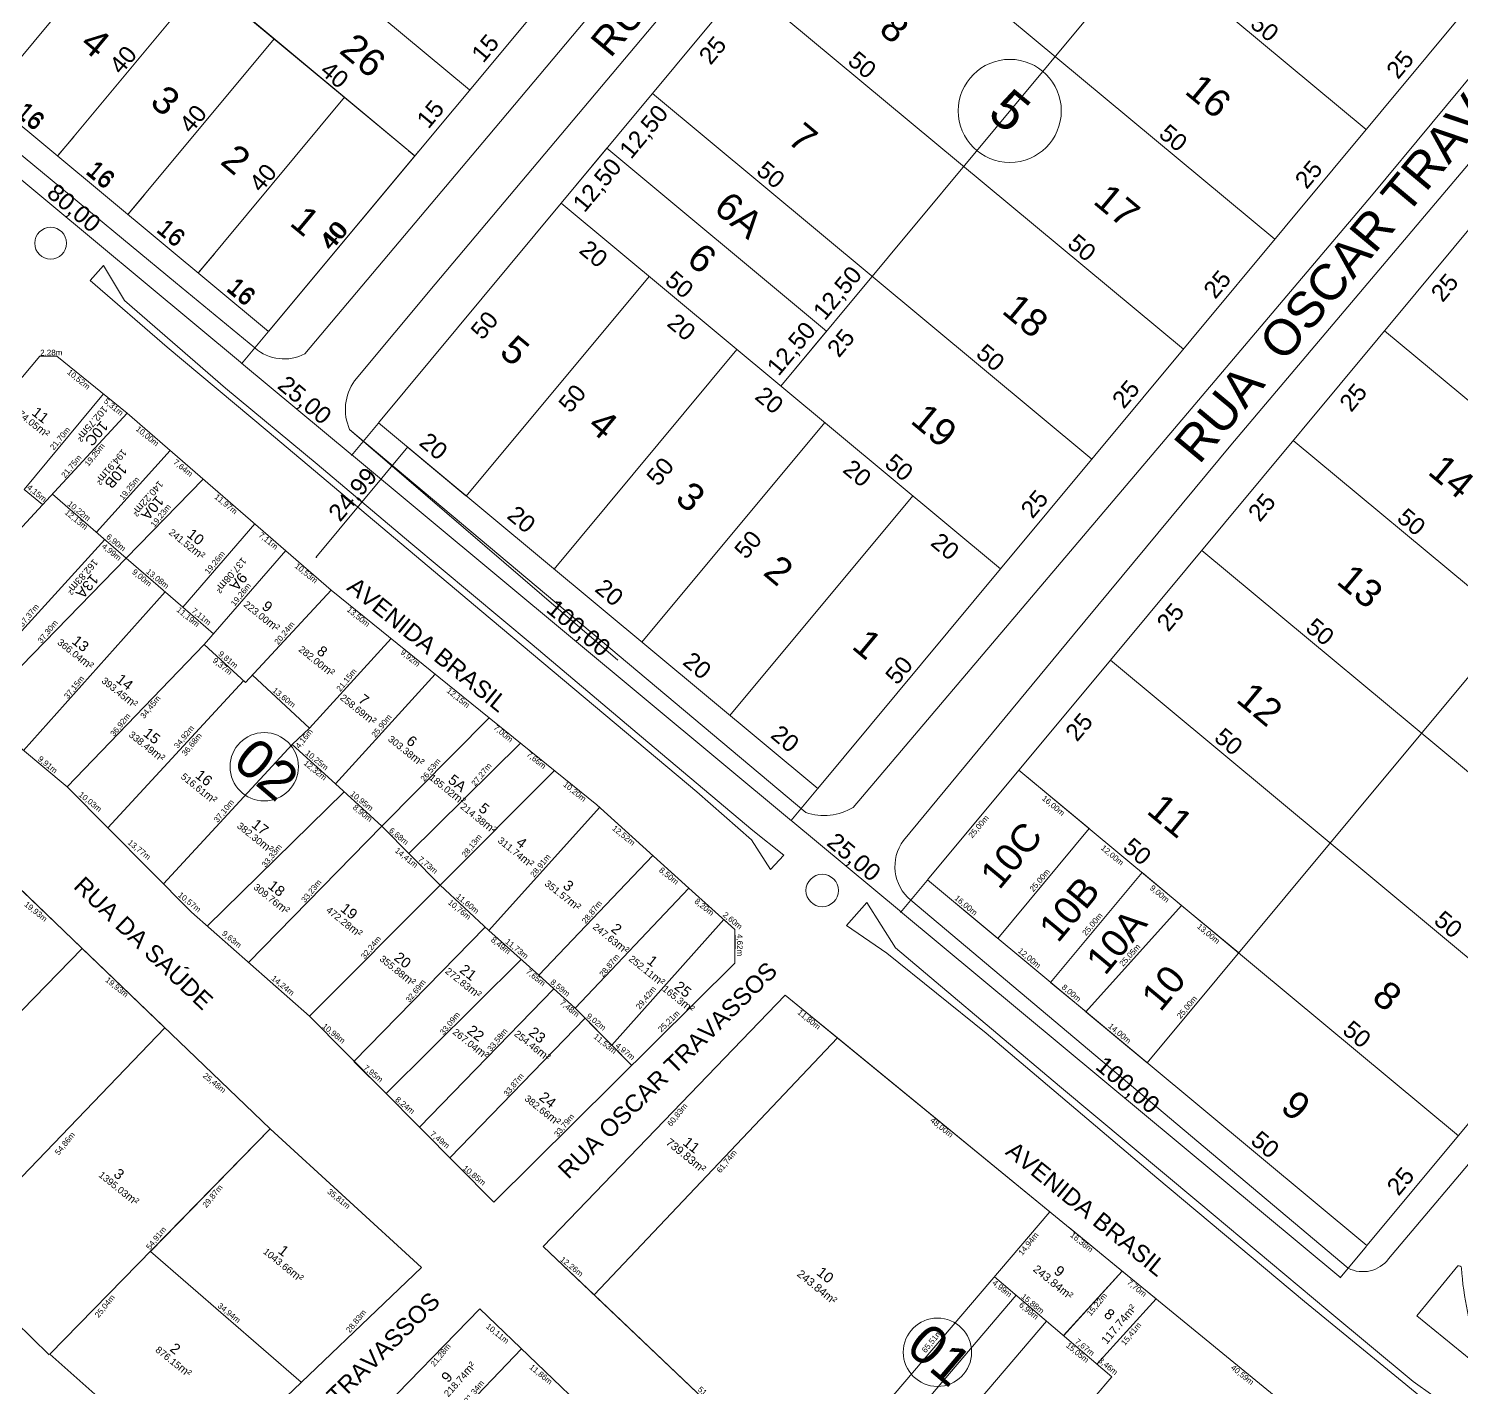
# Model space of a CAD drawing. Header units: metres. Extents: x 3808 to 8215, y 2374 to 6187.
# Drawn here: x 6209.6 to 6460.3, y 4143.9 to 4381.6 of the extents above; entities that cross this region are included whole.
import ezdxf
from ezdxf.enums import TextEntityAlignment as Align

# ---------------------------------------------------------------- set-up
doc = ezdxf.new("R2010")
doc.units = ezdxf.units.M
doc.linetypes.add('CENTER', pattern=[2, 1.25, -0.25, 0.25, -0.25])
for name, color, linetype in [('0 - Cotas', 7, 'Continuous'), ('0 - Linhas Quadras', 7, 'Continuous'), ('0 - MEIO FIO 2', 251, 'Continuous'), ('0 - Nome Ruas', 7, 'CENTER'), ('0 - Numero de Lotes', 6, 'Continuous'), ('0 - Número de Quadra', 7, 'CENTER'), ('0 - Área Dos Lotes', 1, 'Continuous'), ('vista', 7, 'Continuous')]:
    doc.layers.add(name, color=color, linetype=linetype)
doc.layers.add('0 - LINHAS DE QUADRA E LOTES', color=7, linetype='Continuous', lineweight=5)
doc.styles.add('Arial', font='arial.ttf')
doc.styles.add('pedro', font='arial.ttf', dxfattribs={"height": 3})
doc.dimstyles.new('Copy(2) of ISO-25', dxfattribs={"dimtxt": 1, "dimasz": 2.5, "dimexe": 1.25, "dimexo": 0.625, "dimgap": 0.2, "dimtad": 1, "dimtoh": 1, "dimlfac": 1, "dimzin": 1, "dimtxsty": 'Arial', "dimblk": 'NONE', "dimcen": 0, "dimse1": 1, "dimse2": 1, "dimsd1": 1, "dimsd2": 1, "dimclrt": 256, "dimaunit": 1, "dimadec": 3, "dimazin": 0, "dimtfac": 1, "dimtmove": 0, "dimatfit": 3, "dimldrblk": 'NONE', "dimfxl": 1, "dimtolj": 1, "dimtzin": 0, "dimarcsym": 0})

# ---------------------------------------------------------------- blocks, each defined once
blk = doc.blocks.new('*D11699')
at = {"layer": 'Defpoints', "color": 0, "transparency": 16777216}
for p in [(6382.9, 4251.84), (6395.2, 4241.61), (6394.04, 4240.21)]:
    blk.add_point(p, dxfattribs=at)
at = {"layer": '0 - Cotas', "lineweight": 5, "transparency": 16777216, "insert": (6388.87, 4245.56), "char_height": 1, "attachment_point": 5, "rotation": 320.2374, "style": 'Arial'}
blk.add_mtext('\\A1;16,00m', dxfattribs=at)
blk = doc.blocks.new('_None')
blk = doc.blocks.new('*D11700')
at = {"layer": 'Defpoints', "color": 0, "transparency": 16777216}
for p in [(6395.2, 4241.61), (6395.2, 4241.61), (6379.21, 4222.39)]:
    blk.add_point(p, dxfattribs=at)
at = {"layer": '0 - Cotas', "lineweight": 5, "transparency": 16777216, "insert": (6386.59, 4232.51), "char_height": 1, "attachment_point": 5, "rotation": 50.2374, "style": 'Arial'}
blk.add_mtext('\\A1;25,00m', dxfattribs=at)
blk = doc.blocks.new('*D11701')
at = {"layer": 'Defpoints', "color": 0, "transparency": 16777216}
for p in [(6366.91, 4232.62), (6366.91, 4232.62), (6379.21, 4222.39)]:
    blk.add_point(p, dxfattribs=at)
at = {"layer": '0 - Cotas', "lineweight": 5, "transparency": 16777216, "insert": (6373.57, 4228.12), "char_height": 1, "attachment_point": 5, "rotation": 320.2374, "style": 'Arial'}
blk.add_mtext('\\A1;16,00m', dxfattribs=at)
blk = doc.blocks.new('*D11702')
at = {"layer": 'Defpoints', "color": 0, "transparency": 16777216}
for p in [(6382.9, 4251.84), (6366.91, 4232.62), (6368.27, 4231.49)]:
    blk.add_point(p, dxfattribs=at)
at = {"layer": '0 - Cotas', "lineweight": 5, "transparency": 16777216, "insert": (6375.9, 4241.91), "char_height": 1, "attachment_point": 5, "rotation": 50.2374, "style": 'Arial'}
blk.add_mtext('\\A1;25,00m', dxfattribs=at)
blk = doc.blocks.new('*D11703')
at = {"layer": 'Defpoints', "color": 0, "transparency": 16777216}
for p in [(6379.21, 4222.39), (6388.44, 4214.71), (6388.44, 4214.71)]:
    blk.add_point(p, dxfattribs=at)
at = {"layer": '0 - Cotas', "lineweight": 5, "transparency": 16777216, "insert": (6384.67, 4218.89), "char_height": 1, "attachment_point": 5, "rotation": 320.2374, "style": 'Arial'}
blk.add_mtext('\\A1;12,00m', dxfattribs=at)
blk = doc.blocks.new('*D11704')
at = {"layer": 'Defpoints', "color": 0, "transparency": 16777216}
for p in [(6395.2, 4241.61), (6404.43, 4233.93), (6403.22, 4232.48)]:
    blk.add_point(p, dxfattribs=at)
at = {"layer": '0 - Cotas', "lineweight": 5, "transparency": 16777216, "insert": (6399.18, 4236.88), "char_height": 1, "attachment_point": 5, "rotation": 320.2374, "style": 'Arial'}
blk.add_mtext('\\A1;12,00m', dxfattribs=at)
blk = doc.blocks.new('*D11705')
at = {"layer": 'Defpoints', "color": 0, "transparency": 16777216}
for p in [(6404.43, 4233.93), (6410.2, 4226.8), (6411.34, 4228.17)]:
    blk.add_point(p, dxfattribs=at)
at = {"layer": '0 - Cotas', "lineweight": 5, "transparency": 16777216, "insert": (6407.46, 4230.13), "char_height": 1, "attachment_point": 5, "rotation": 320.2374, "style": 'Arial'}
blk.add_mtext('\\A1;9,00m', dxfattribs=at)
blk = doc.blocks.new('*D11706')
at = {"layer": 'Defpoints', "color": 0, "transparency": 16777216}
for p in [(6388.44, 4214.71), (6394.57, 4209.57), (6394.58, 4209.58)]:
    blk.add_point(p, dxfattribs=at)
at = {"layer": '0 - Cotas', "lineweight": 5, "transparency": 16777216, "insert": (6392.02, 4212.77), "char_height": 1, "attachment_point": 5, "rotation": 320.0368, "style": 'Arial'}
blk.add_mtext('\\A1;8,00m', dxfattribs=at)
blk = doc.blocks.new('*D11707')
at = {"layer": 'Defpoints', "color": 0, "transparency": 16777216}
for p in [(6404.43, 4233.93), (6404.43, 4233.93), (6388.44, 4214.71)]:
    blk.add_point(p, dxfattribs=at)
at = {"layer": '0 - Cotas', "lineweight": 5, "transparency": 16777216, "insert": (6395.81, 4224.83), "char_height": 1, "attachment_point": 5, "rotation": 50.24, "style": 'Arial'}
blk.add_mtext('\\A1;25,00m', dxfattribs=at)
blk = doc.blocks.new('*D11708')
at = {"layer": 'Defpoints', "color": 0, "transparency": 16777216}
for p in [(6411.34, 4228.17), (6411.34, 4228.17), (6394.57, 4209.57)]:
    blk.add_point(p, dxfattribs=at)
at = {"layer": '0 - Cotas', "lineweight": 5, "transparency": 16777216, "insert": (6402.36, 4219.41), "char_height": 1, "attachment_point": 5, "rotation": 47.9494, "style": 'Arial'}
blk.add_mtext('\\A1;25,05m', dxfattribs=at)
blk = doc.blocks.new('*D11709')
at = {"layer": 'Defpoints', "color": 0, "transparency": 16777216}
for p in [(6421.34, 4219.86), (6421.34, 4219.86), (6405.35, 4200.64)]:
    blk.add_point(p, dxfattribs=at)
at = {"layer": '0 - Cotas', "lineweight": 5, "transparency": 16777216, "insert": (6412.35, 4210.31), "char_height": 1, "attachment_point": 5, "rotation": 50.2374, "style": 'Arial'}
blk.add_mtext('\\A1;25,00m', dxfattribs=at)
blk = doc.blocks.new('*D11710')
at = {"layer": 'Defpoints', "color": 0, "transparency": 16777216}
for p in [(6411.34, 4228.17), (6420.27, 4218.57), (6421.34, 4219.86)]:
    blk.add_point(p, dxfattribs=at)
at = {"layer": '0 - Cotas', "lineweight": 5, "transparency": 16777216, "insert": (6416.01, 4223.16), "char_height": 1, "attachment_point": 5, "rotation": 320.2374, "style": 'Arial'}
blk.add_mtext('\\A1;13,00m', dxfattribs=at)
blk = doc.blocks.new('*D11711')
at = {"layer": 'Defpoints', "color": 0, "transparency": 16777216}
for p in [(6394.59, 4209.59), (6405.34, 4200.63), (6405.35, 4200.64)]:
    blk.add_point(p, dxfattribs=at)
at = {"layer": '0 - Cotas', "lineweight": 5, "transparency": 16777216, "insert": (6400.47, 4205.72), "char_height": 1, "attachment_point": 5, "rotation": 320.2374, "style": 'Arial'}
blk.add_mtext('\\A1;14,00m', dxfattribs=at)

msp = doc.modelspace()

# ---------------------------------------------------------------- linework, layer by layer
at = {"color": 0, "linetype": 'ByBlock', "lineweight": 5}
for p, q in [((6217.394, 4362.569), (6217.535, 4362.582)), ((6217.535, 4362.582), (6217.394, 4362.569)), ((6276.207, 4360.064), (6276.194, 4360.205)), ((6277.741, 4360.051), (6277.882, 4360.063)), ((6229.693, 4352.336), (6229.834, 4352.349)), ((6229.834, 4352.349), (6229.693, 4352.336)), ((6307.929, 4346.678), (6307.916, 4346.819)), ((6307.955, 4346.787), (6307.968, 4346.646)), ((6241.577, 4341.446), (6241.436, 4341.433)), ((6241.992, 4342.102), (6242.133, 4342.115)), ((6250.61, 4329.457), (6250.623, 4329.316)), ((6253.735, 4331.199), (6253.876, 4331.212)), ((6246.885, 4322.967), (6247.026, 4322.98)), ((6247.026, 4322.98), (6246.885, 4322.967)), ((6266.103, 4306.977), (6266.243, 4306.99)), ((6266.243, 4306.99), (6266.103, 4306.977)), ((6275.936, 4308.383), (6275.949, 4308.243)), ((6275.949, 4308.243), (6275.936, 4308.383)), ((6259.953, 4289.175), (6259.966, 4289.034)), ((6342.973, 4243.016), (6343.114, 4243.029)), ((6343.114, 4243.029), (6342.973, 4243.016)), ((6362.19, 4227.026), (6362.331, 4227.039)), ((6362.331, 4227.039), (6362.19, 4227.026)), ((6439.06, 4163.065), (6439.201, 4163.078))]:
    msp.add_line(p, q, dxfattribs=at)
at = {"layer": '0 - Cotas', "lineweight": 5}
for p, q in [((6302.804, 4351.007), (6310.799, 4360.616)), ((6349.234, 4328.636), (6310.799, 4360.616)), ((6341.239, 4319.027), (6349.234, 4328.636))]:
    msp.add_line(p, q, dxfattribs=at)
at = {"layer": '0 - LINHAS DE QUADRA E LOTES', "lineweight": 5}
for p, q in [((6382.901, 4251.839), (6395.201, 4241.605)), ((6379.21, 4222.388), (6395.201, 4241.605)), ((6388.436, 4214.711), (6404.425, 4233.93)), ((6411.343, 4228.173), (6404.425, 4233.93)), ((6366.911, 4232.621), (6379.21, 4222.388)), ((6394.567, 4209.574), (6411.343, 4228.173)), ((6421.336, 4219.858), (6411.343, 4228.173)), ((6394.585, 4209.595), (6388.436, 4214.711)), ((6405.346, 4200.641), (6394.567, 4209.574))]:
    msp.add_line(p, q, dxfattribs=at)
at = {"layer": '0 - Linhas Quadras', "linetype": 'Continuous', "lineweight": 5}
for p, q in [((6179.001, 4285.726, 0), (6211.618, 4324.249, 0)), ((6211.618, 4324.249, 0), (6214.548, 4324.237, 0)), ((6214.548, 4324.237, 0), (6226.867, 4314.308, 0)), ((6222.735, 4317.638, 0), (6208.88, 4300.938, 0)), ((6226.867, 4314.308, 0), (6190.237, 4274.63, 0)), ((6226.867, 4314.308, 0), (6262.568, 4283.337, 0)), ((6221.506, 4293.44, 0), (6234.422, 4307.754, 0)), ((6226.724, 4288.913, 0), (6240.193, 4302.748, 0)), ((6208.88, 4300.938, 0), (6212.086, 4298.297, 0)), ((6226.724, 4288.913, 0), (6213.785, 4300.137, 0)), ((6236.608, 4280.34, 0), (6249.239, 4294.9, 0)), ((6222.95, 4292.187, 0), (6197.777, 4264.489, 0)), ((6226.724, 4288.913, 0), (6200.598, 4262.076, 0)), ((6226.724, 4288.913, 0), (6236.608, 4280.34, 0)), ((6240.362, 4273.814, 0), (6254.611, 4290.239, 0)), ((6208.769, 4255.262, 0), (6233.525, 4283.015, 0)), ((6262.568, 4283.337, 0), (6247.575, 4267.137, 0)), ((6262.568, 4283.337, 0), (6309.043, 4245.747, 0)), ((6236.608, 4280.34, 0), (6241.98, 4275.68, 0)), ((6240.362, 4273.814, 0), (6216.38, 4248.914, 0)), ((6247.575, 4267.137, 0), (6240.362, 4273.814, 0)), ((6273.061, 4274.849, 0), (6258.788, 4259.195, 0)), ((6280.776, 4268.61, 0), (6263.33, 4249.414, 0)), ((6251.917, 4189.08, 0), (6171.501, 4266.195, 0)), ((6223.48, 4241.754, 0), (6247.25, 4267.438, 0)), ((6258.788, 4259.195, 0), (6248.789, 4268.449, 0)), ((6216.38, 4248.914, 0), (6198.124, 4264.14, 0)), ((6255.732, 4256.318, 0), (6258.788, 4259.195, 0)), ((6271.445, 4242.039, 0), (6290.223, 4260.969, 0)), ((6290.223, 4260.969, 0), (6295.665, 4256.567, 0)), ((6255.732, 4256.318, 0), (6233.234, 4231.919, 0)), ((6263.33, 4249.414, 0), (6255.732, 4256.318, 0)), ((6295.665, 4256.567, 0), (6276.174, 4237.264, 0)), ((6301.624, 4251.748, 0), (6281.644, 4231.74, 0)), ((6238.12, 4226.993, 0), (6216.38, 4248.914, 0)), ((6263.33, 4249.414, 0), (6271.445, 4242.039, 0)), ((6240.874, 4224.563, 0), (6264.851, 4248.031, 0)), ((6290.146, 4223.808, 0), (6309.532, 4245.306, 0)), ((6309.043, 4245.747, 0), (6325.164, 4231.209, 0)), ((6248.101, 4218.19, 0), (6271.445, 4242.039, 0)), ((6281.644, 4231.74, 0), (6271.445, 4242.039, 0)), ((6298.87, 4215.941, 0), (6318.846, 4236.906, 0)), ((6219.027, 4220.62, 0), (6204.592, 4234.463, 0)), ((6281.644, 4231.74, 0), (6258.789, 4208.766, 0)), ((6281.644, 4231.74, 0), (6290.146, 4223.808, 0)), ((6305.258, 4210.18, 0), (6325.164, 4231.209, 0)), ((6325.164, 4231.209, 0), (6333.191, 4223.97, 0)), ((6135.003, 4226.14, 0), (6213.228, 4149.56, 0)), ((6258.789, 4208.766, 0), (6238.12, 4226.993, 0)), ((6266.528, 4200.885, 0), (6289.527, 4224.385, 0)), ((6290.146, 4223.808, 0), (6298.87, 4215.941, 0)), ((6311.644, 4203.74, 0), (6331.259, 4225.712, 0)), ((6333.191, 4223.97, 0), (6331.259, 4225.712, 0)), ((6333.191, 4223.97, 0), (6333.166, 4218.042, 0)), ((6333.222, 4222.984, 0), (6333.166, 4218.042, 0)), ((6219.027, 4220.62, 0), (6180.667, 4181.436, 0)), ((6233.462, 4206.777, 0), (6219.027, 4220.62, 0)), ((6295.833, 4218.68, 0), (6272.2, 4195.243, 0)), ((6333.166, 4218.042, 0), (6291.03, 4176.255, 0)), ((6298.87, 4215.941, 0), (6305.258, 4210.18, 0)), ((6301.522, 4213.549, 0), (6278.038, 4189.356, 0)), ((6299.65, 4168.51, 0), (6342.017, 4212.471, 0)), ((6342.017, 4212.471, 0), (6438.32, 4133.617, 0)), ((6342.017, 4212.471, 0), (6351.147, 4204.995, 0)), ((6291.03, 4176.255, 0), (6258.789, 4208.766, 0)), ((6306.997, 4208.426, 0), (6283.344, 4184.005, 0)), ((6305.258, 4210.18, 0), (6315.165, 4200.19, 0)), ((6315.165, 4200.19, 0), (6306.997, 4208.426, 0)), ((6195.364, 4167.049, 0), (6233.462, 4206.777, 0)), ((6308.57, 4160.041, 0), (6351.147, 4204.995, 0)), ((6315.165, 4200.19, 0), (6311.644, 4203.74, 0)), ((6351.147, 4204.995, 0), (6388.285, 4174.586, 0)), ((6272.2, 4195.243, 0), (6266.528, 4200.885, 0)), ((6251.917, 4189.08, 0), (6213.335, 4149.669, 0)), ((6251.917, 4189.08, 0), (6230.93, 4167.642, 0)), ((6278.35, 4164.826, 0), (6251.917, 4189.08, 0)), ((6388.285, 4174.586, 0), (6345.771, 4124.717, 0)), ((6400.94, 4164.182, 0), (6391.67, 4171.803, 0)), ((6393.824, 4079.089, 0), (6299.65, 4168.51, 0)), ((6299.65, 4168.51, 0), (6308.57, 4160.041, 0)), ((6213.228, 4149.56, 0), (6195.364, 4167.049, 0)), ((6230.93, 4167.642, 0), (6257.343, 4144.74, 0)), ((6238.848, 4127.056, 0), (6278.35, 4164.826, 0)), ((6400.94, 4164.182, 0), (6390.681, 4152.907, 0)), ((6400.94, 4164.182, 0), (6390.697, 4152.893, 0)), ((6406.918, 4159.329, 0), (6400.94, 4164.182, 0)), ((6406.918, 4159.329, 0), (6400.961, 4164.207, 0)), ((6399.167, 4145.671, 0), (6378.59, 4163.214, 0)), ((6308.57, 4160.041, 0), (6345.771, 4124.717, 0)), ((6349.397, 4121.274, 0), (6382.39, 4159.975, 0)), ((6396.534, 4147.916, 0), (6406.918, 4159.329, 0)), ((6246.454, 4114.337, 0), (6288.562, 4157.602, 0)), ((6288.562, 4157.602, 0), (6386.23, 4064.042, 0)), ((6354.473, 4116.454, 0), (6387.709, 4155.44, 0)), ((6213.335, 4149.669, 0), (6238.848, 4127.056, 0)), ((6295.886, 4150.588, 0), (6274.057, 4127.875, 0)), ((6377.186, 4120.205, 0), (6399.167, 4145.671, 0))]:
    msp.add_line(p, q, dxfattribs=at)
at = {"layer": '0 - MEIO FIO 2', "lineweight": 5}
for p, q in [((6280.783, 4336.855), (6347.306, 4416)), ((6444.592, 4352.288), (6497.594, 4416.27)), ((6290.009, 4362.745), (6321.779, 4400.525)), ((6235.337, 4337.148), (6188.893, 4375.487)), ((6419.943, 4308.711), (6467.735, 4365.231)), ((6257.982, 4324.659), (6290.009, 4362.745)), ((6412.366, 4314.275), (6444.592, 4352.288)), ((6222.736, 4340.089), (6220.4, 4337.505)), ((6226.414, 4333.991), (6222.736, 4340.089)), ((6220.4, 4337.505), (6233.896, 4325.809)), ((6249.217, 4325.691), (6235.337, 4337.148)), ((6266.668, 4319.951), (6280.783, 4336.855)), ((6592.527, 4338.465), (6447.572, 4166.353)), ((6244.072, 4318.669), (6226.414, 4333.991)), ((6233.896, 4325.809), (6251.386, 4311.18)), ((6260.089, 4305.363), (6244.072, 4318.669)), ((6353.904, 4245.317), (6412.366, 4314.275)), ((6251.386, 4311.18), (6288.951, 4279.559)), ((6312.719, 4271.089), (6265.798, 4311.451)), ((6345.609, 4244.442), (6265.798, 4311.451)), ((6392.452, 4275.491), (6419.943, 4308.711)), ((6276.518, 4291.561), (6260.089, 4305.363)), ((6297.718, 4273.8), (6276.518, 4291.561)), ((6288.951, 4279.559), (6326.548, 4248.062)), ((6317.972, 4256.746), (6297.718, 4273.8)), ((6362.71, 4239.551), (6392.452, 4275.491)), ((6336.365, 4241.258), (6317.972, 4256.746)), ((6326.548, 4248.062), (6336.115, 4239.634)), ((6341.741, 4236.969), (6336.365, 4241.258)), ((6339.449, 4234.429), (6336.115, 4239.634)), ((6339.449, 4234.429), (6341.741, 4236.969)), ((6356.262, 4228.671), (6352.706, 4224.664)), ((6361.268, 4220.76), (6356.262, 4228.671)), ((6363.982, 4229.101), (6440.491, 4164.706)), ((6359.762, 4219.843), (6352.706, 4224.664)), ((6377.15, 4205.82), (6359.762, 4219.843)), ((6368.424, 4214.734), (6361.268, 4220.76)), ((6390.001, 4196.565), (6368.424, 4214.734)), ((6407.044, 4180.484), (6377.15, 4205.82)), ((6414.37, 4176.185), (6390.001, 4196.565)), ((6432.828, 4158.889), (6407.044, 4180.484)), ((6432.828, 4158.889), (6407.044, 4180.484)), ((6436.941, 4157.309), (6414.37, 4176.185)), ((6436.941, 4157.309), (6414.37, 4176.185)), ((6452.499, 4156.39), (6459.694, 4165.106)), ((6452.499, 4156.39), (6459.694, 4165.106)), ((6453.489, 4141.961), (6432.828, 4158.889)), ((6453.489, 4141.961), (6432.828, 4158.889)), ((6451.835, 4144.853), (6436.941, 4157.309)), ((6451.835, 4144.853), (6436.941, 4157.309)), ((6452.499, 4156.39), (6461.943, 4148.662)), ((6452.499, 4156.39), (6461.943, 4148.662)), ((6458.741, 4139.978), (6451.835, 4144.853)), ((6458.741, 4139.978), (6451.835, 4144.853))]:
    msp.add_line(p, q, dxfattribs=at)
for centre, radius in [((6213.491, 4344.018), 2.784), ((6348.48, 4230.777), 2.843)]:
    msp.add_circle(centre, radius, dxfattribs=at)
for centre, radius, start, end in [((6254.358, 4331.613), 7.842, 229.03911, 297.52821), ((6273.632, 4314.944), 8.577, 144.28162, 204.02917), ((6348.83, 4253.661), 9.766, 250.73978, 301.30431), ((6368.808, 4234.991), 7.614, 143.20976, 230.67429), ((6443.048, 4169.757), 5.661, 243.15008, 323.04641), ((6459.868, 4164.721), 0.423, 1.87995, 114.31221), ((6523.411, 4169.597), 63.308, 184.40463, 198.3467), ((6523.411, 4169.597), 63.308, 184.40463, 198.3467)]:
    msp.add_arc(centre, radius, start, end, dxfattribs=at)
at = {"layer": '0 - Número de Quadra', "linetype": 'ByBlock', "lineweight": 5}
for centre in [(6250.848, 4252.426, 0), (6368.64, 4150.003, 0)]:
    msp.add_circle(centre, 5.979, dxfattribs=at)
at = {"layer": 'vista', "lineweight": 5}
for p, q in [((6251.606, 4328.563), (6392.32, 4497.677)), ((6302.804, 4351.007), (6414.736, 4485.53)), ((6341.239, 4319.027), (6453.171, 4453.55)), ((6366.765, 4427.877), (6443.635, 4363.917)), ((6379.674, 4287.047), (6491.606, 4421.569)), ((6277.19, 4359.311), (6215.694, 4410.479)), ((6350.775, 4408.66), (6427.645, 4344.699)), ((6398.892, 4271.056), (6510.823, 4405.579)), ((6227.994, 4400.246), (6202.409, 4369.498)), ((6286.785, 4370.841), (6256.037, 4396.425)), ((6240.293, 4390.012), (6214.708, 4359.264)), ((6334.784, 4389.442), (6411.655, 4325.482)), ((6277.19, 4359.311), (6246.442, 4384.895)), ((6251.606, 4328.563), (6190.11, 4379.731)), ((6252.592, 4379.778), (6227.008, 4349.03)), ((6405.346, 4200.641), (6549.258, 4373.598)), ((6264.891, 4369.544), (6239.307, 4338.796)), ((6318.794, 4370.225), (6395.664, 4306.264)), ((6277.19, 4359.311), (6251.606, 4328.563)), ((6270.824, 4312.572), (6302.804, 4351.007)), ((6302.804, 4351.007), (6379.674, 4287.047)), ((6318.178, 4338.215), (6286.198, 4299.78)), ((6446.862, 4328.709), (6523.732, 4264.748)), ((6333.552, 4325.423), (6301.572, 4286.988)), ((6270.824, 4312.572), (6347.694, 4248.611)), ((6348.926, 4312.631), (6316.946, 4274.196)), ((6430.872, 4309.491), (6507.742, 4245.53)), ((6364.3, 4299.839), (6332.32, 4261.404)), ((6414.882, 4290.274), (6491.752, 4226.313)), ((6347.694, 4248.611), (6379.674, 4287.047)), ((6366.911, 4232.621), (6398.892, 4271.056)), ((6398.892, 4271.056), (6475.762, 4207.095)), ((6382.901, 4251.839), (6459.771, 4187.878)), ((6366.911, 4232.621), (6443.781, 4168.66)), ((6443.781, 4168.66), (6475.762, 4207.095))]:
    msp.add_line(p, q, dxfattribs=at)
at = {"layer": 'vista', "color": 1, "lineweight": 5}
for p, q in [((6185.383, 4374.206), (6247.032, 4322.909)), ((6214.772, 4359.341), (6217.528, 4362.653)), ((6214.772, 4359.341), (6217.528, 4362.653)), ((6277.114, 4359.375), (6276.124, 4360.198)), ((6277.254, 4359.387), (6277.875, 4360.134)), ((6227.072, 4349.107), (6229.827, 4352.419)), ((6227.072, 4349.107), (6229.827, 4352.419)), ((6239.371, 4338.873), (6241.57, 4341.516)), ((6239.435, 4338.95), (6242.127, 4342.185)), ((6251.67, 4328.639), (6253.869, 4331.283)), ((6251.529, 4328.627), (6250.539, 4329.45)), ((6251.542, 4328.486), (6246.892, 4322.897)), ((6251.542, 4328.486), (6246.892, 4322.897)), ((6246.879, 4323.037), (6266.25, 4306.919)), ((6270.76, 4312.495), (6266.109, 4306.906)), ((6270.76, 4312.495), (6266.109, 4306.906)), ((6259.896, 4289.027), (6276.006, 4308.39)), ((6266.096, 4307.047), (6343.12, 4242.958)), ((6286.121, 4299.844), (6275.866, 4308.377)), ((6259.989, 4289.08), (6260.036, 4289.04)), ((6347.63, 4248.535), (6342.979, 4242.946)), ((6347.63, 4248.535), (6342.979, 4242.946)), ((6342.966, 4243.086), (6362.338, 4226.968)), ((6366.847, 4232.544), (6362.197, 4226.955)), ((6366.847, 4232.544), (6362.197, 4226.955)), ((6362.184, 4227.096), (6439.208, 4163.007)), ((6443.717, 4168.584), (6439.067, 4162.994))]:
    msp.add_line(p, q, dxfattribs=at)
at = {"layer": 'vista', "color": 7, "lineweight": 5}
msp.add_circle((6381.29, 4367.161), 9.014, dxfattribs=at)

# ---------------------------------------------------------------- texts
at = {"layer": '0 - Cotas', "lineweight": 5, "style": 'Arial'}
for s, rotation, p in [('2,28m', 0.53005, (6211.664, 4324.366, 0)), ('10,52m', 320.93117, (6216.284, 4321.282, 0)), ('5,31m', 320.93117, (6222.702, 4316.208, 0)), ('21,70m', 50.93117, (6214.044, 4307.75, 0)), ('10,00m', 320.93117, (6228.292, 4311.349, 0)), ('19,25m', 50.93117, (6220.095, 4304.889, 0)), ('21,75m', 50.93117, (6216.024, 4302.863, 0)), ('7,64m', 320.93117, (6234.844, 4305.54, 0)), ('4,15m', 320.93117, (6209.256, 4301.129, 0)), ('19,25m', 50.93117, (6226.165, 4299.016, 0)), ('10,22m', 320.93117, (6216.349, 4298.249, 0)), ('11,97m', 320.93117, (6242.049, 4299.463, 0)), ('12,13m', 320.93117, (6215.865, 4296.748, 0)), ('19,23m', 50.93117, (6231.66, 4294.249, 0)), ('4,99m', 320.93117, (6222.349, 4290.834, 0)), ('6,90m', 320.93117, (6223.117, 4292.488, 0)), ('7,11m', 320.93117, (6249.766, 4292.794, 0)), ('19,26m', 50.93117, (6241.125, 4286.039, 0)), ('9,00m', 320.93117, (6227.643, 4286.323, 0)), ('13,08m', 320.93117, (6230.085, 4286.425, 0)), ('10,53m', 320.93117, (6256.088, 4287.375, 0)), ('19,26m', 50.93117, (6245.688, 4280.446, 0)), ('37,37m', 50.93117, (6208.595, 4276.793, 0)), ('11,19m', 320.93117, (6235.415, 4279.715, 0)), ('7,11m', 320.93117, (6238.048, 4279.536, 0)), ('13,50m', 320.93117, (6265.215, 4279.734, 0)), ('37,30m', 50.93117, (6211.892, 4273.95, 0)), ('20,24m', 50.93117, (6253.308, 4273.699, 0)), ('9,37m', 320.93117, (6241.736, 4270.845, 0)), ('9,81m', 320.93117, (6242.726, 4272, 0)), ('9,92m', 320.93117, (6274.612, 4272.284, 0)), ('21,15m', 50.93117, (6264.161, 4265.484, 0)), ('37,15m', 50.93117, (6216.508, 4264.212, 0)), ('13,60m', 320.93117, (6252.207, 4265.62, 0)), ('12,15m', 320.93117, (6282.683, 4265.561, 0)), ('34,45m', 50.93117, (6229.857, 4260.762, 0)), ('36,92m', 50.93117, (6224.593, 4257.65, 0)), ('25,90m', 50.93117, (6270.289, 4257.474, 0)), ('34,92m', 50.93117, (6235.74, 4255.53, 0)), ('4,16m', 50.93117, (6256.993, 4255.532, 0)), ('7,00m', 320.93117, (6290.868, 4259.078, 0)), ('36,68m', 50.93117, (6237.092, 4254.22, 0)), ('9,91m', 320.93117, (6211.155, 4253.635, 0)), ('10,25m', 320.93117, (6257.95, 4254.665, 0)), ('26,53m', 50.93117, (6278.865, 4249.759, 0)), ('7,66m', 320.93117, (6296.658, 4254.425, 0)), ('12,32m', 320.93117, (6257.661, 4252.891, 0)), ('27,27m', 50.93117, (6287.771, 4248.958, 0)), ('10,20m', 320.93117, (6303.061, 4249.161, 0)), ('10,03m', 320.93117, (6218.295, 4247.382, 0)), ('37,10m', 50.93117, (6242.714, 4242.574, 0)), ('10,95m', 320.93117, (6265.806, 4247.525, 0)), ('8,90m', 320.93117, (6266.258, 4245.144, 0)), ('6,68m', 320.93117, (6272.583, 4241.112, 0)), ('12,52m', 320.93117, (6311.63, 4241.486, 0)), ('13,77m', 320.93117, (6226.876, 4239.006, 0)), ('33,33m', 50.93117, (6251.094, 4234.752, 0)), ('28,13m', 50.93117, (6286.059, 4236.504, 0)), ('14,41m', 320.93117, (6273.618, 4237.592, 0)), ('7,73m', 320.93117, (6277.68, 4236.075, 0)), ('28,91m', 50.93117, (6298.076, 4233.019, 0)), ('8,50m', 320.93117, (6319.836, 4234.17, 0)), ('33,23m', 50.93117, (6258.004, 4228.57, 0)), ('19,93m', 320.93117, (6208.78, 4228.186, 0)), ('10,57m', 320.93117, (6235.668, 4229.826, 0)), ('10,76m', 320.93117, (6282.901, 4228.518, 0)), ('11,60m', 320.93117, (6284.314, 4229.573, 0)), ('28,87m', 50.93117, (6307.095, 4224.886, 0)), ('8,20m', 320.93117, (6326.033, 4228.721, 0)), ('2,60m', 320.93117, (6330.989, 4226.36, 0)), ('9,63m', 320.93117, (6243.363, 4223.099, 0)), ('32,24m', 50.93117, (6268.447, 4218.708, 0)), ('8,49m', 320.93117, (6290.427, 4221.98, 0)), ('11,73m', 320.93117, (6292.927, 4221.673, 0)), ('4,62m', 270.63121, (6333.547, 4223.167, 0)), ('28,87m', 50.93117, (6310.151, 4215.559, 0)), ('7,65m', 320.93117, (6296.536, 4216.418, 0)), ('19,93m', 320.93117, (6222.966, 4214.953, 0)), ('14,24m', 320.93117, (6252.011, 4215.242, 0)), ('32,69m', 50.93117, (6276.259, 4211.09, 0)), ('8,59m', 320.93117, (6300.822, 4214.584, 0)), ('29,42m', 50.93117, (6316.542, 4209.9, 0)), ('7,48m', 320.93117, (6302.477, 4210.991, 0)), ('33,09m', 50.93117, (6282.247, 4205.417, 0)), ('9,02m', 320.93117, (6307.125, 4208.637, 0)), ('25,21m', 44.62693, (6320.323, 4205.911, 0)), ('11,80m', 320.93117, (6344.062, 4209.288, 0)), ('10,98m', 320.93117, (6260.903, 4206.87, 0)), ('33,58m', 50.93117, (6290.558, 4202.532, 0)), ('11,53m', 320.93117, (6308.389, 4205.045, 0)), ('4,97m', 320.93117, (6312.178, 4203.476, 0)), ('25,48m', 320.93117, (6240.027, 4198.209, 0)), ('7,95m', 320.93117, (6268.118, 4199.59, 0)), ('33,87m', 50.93117, (6293.402, 4194.671, 0)), ('8,24m', 320.93117, (6273.667, 4194.034, 0)), ('60,83m', 50.93117, (6322.037, 4189.418, 0)), ('33,79m', 50.93117, (6302.246, 4187.588, 0)), ('48,00m', 320.93117, (6367.276, 4190.404, 0)), ('54,86m', 50.93117, (6214.898, 4184.396, 0)), ('7,49m', 320.93117, (6279.774, 4188.011, 0)), ('61,74m', 50.93117, (6330.673, 4181.269, 0)), ('10,85m', 320.93117, (6285.485, 4182.022, 0)), ('29,87m', 50.93117, (6240.73, 4175.185, 0)), ('35,81m', 320.93117, (6261.779, 4177.931, 0)), ('54,91m', 50.93117, (6230.857, 4167.83, 0)), ('14,94m', 50.93117, (6383.469, 4166.85, 0)), ('16,38m', 320.93117, (6391.76, 4170.337, 0)), ('12,26m', 320.93117, (6302.529, 4166.074, 0)), ('4,99m', 320.93117, (6378.133, 4161.973, 0)), ('7,70m', 320.93117, (6401.704, 4162.045, 0)), ('25,04m', 50.93117, (6221.881, 4155.945, 0)), ('34,94m', 320.93117, (6242.592, 4157.96, 0)), ('6,99m', 320.93117, (6382.803, 4158.083, 0)), ('15,88m', 320.93117, (6383.179, 4159.587, 0)), ('15,22m', 50.93117, (6395.449, 4156.246, 0)), ('28,83m', 50.93117, (6265.842, 4153.33, 0)), ('10,11m', 320.93117, (6289.559, 4154.357, 0)), ('65,51m', 50.93117, (6366.567, 4149.793, 0)), ('15,41m', 50.93117, (6401.434, 4151.092, 0)), ('21,28m', 50.93117, (6280.623, 4147.389, 0)), ('15,05m', 320.93117, (6391.015, 4151.027, 0)), ('7,67m', 320.93117, (6392.594, 4151.725, 0)), ('3,46m', 320.93117, (6396.664, 4148.387, 0)), ('11,86m', 320.93117, (6297.151, 4147.215, 0)), ('40,59m', 320.93117, (6419.867, 4147.128, 0)), ('21,34m', 50.93117, (6286.48, 4140.968, 0)), ('51,15m', 320.93117, (6326.598, 4143.327, 0))]:
    msp.add_text(s, height=1, rotation=rotation, dxfattribs=at).set_placement(p)
at = {"layer": '0 - Nome Ruas', "linetype": 'Continuous', "lineweight": 5, "style": 'pedro'}
for s, rotation, p in [('AVENIDA BRASIL', 320.94512, (6265.108, 4283.503, 0)), ('RUA DA SAÚDE', 316.48548, (6217.312, 4231.315, 0)), ('RUA OSCAR TRAVASSOS', 44.64404, (6304.07, 4180.106, 0)), ('AVENIDA BRASIL', 320.94512, (6380.355, 4184.779, 0)), ('RUA OSCAR TRAVASSOS', 44.64404, (6245.07, 4122.34, 0))]:
    msp.add_text(s, height=3, rotation=rotation, dxfattribs=at).set_placement(p)
at = {"layer": '0 - Numero de Lotes', "lineweight": 5, "style": 'Arial'}
for s, height, rotation, p in [('11', 1.8197, 321.92725, (6210.048, 4314.116, -540.279)), ('10C', 1.8197, 229.90181, (6222.351, 4313.084, -540.279)), ('10B', 1.8197, 229.90181, (6225.695, 4305.524, -540.279)), ('10A', 1.8197, 229.90181, (6232.091, 4300.005, -540.279)), ('10', 1.8197, 321.92725, (6237.198, 4292.806, -540.279)), ('13A', 1.8197, 229.90181, (6220.67, 4286.306, -540.279)), ('9A', 1.8197, 229.90181, (6246.669, 4286.584, -540.279)), ('9', 1.82, 321.92725, (6250.287, 4280.19, -540.279)), ('13', 1.8197, 321.92725, (6217.056, 4274.13, -540.279)), ('8', 1.82, 321.92725, (6259.902, 4272.334, -540.279)), ('14', 1.8197, 321.92725, (6224.778, 4267.41, -540.279)), ('7', 1.82, 321.92725, (6267.164, 4263.883, -540.279)), ('15', 1.8197, 321.92725, (6229.539, 4257.982, -540.279)), ('6', 1.82, 321.92725, (6275.564, 4256.627, -540.279)), ('16', 1.8197, 321.92725, (6238.648, 4250.652, -540.279)), ('5A', 1.8197, 321.92725, (6282.862, 4249.811, -540.279)), ('5', 1.82, 321.92725, (6288.214, 4244.843, -540.279)), ('17', 1.8197, 321.92725, (6248.475, 4242.027, -540.279)), ('4', 1.82, 321.92725, (6294.765, 4238.876, -540.279)), ('18', 1.8197, 321.92725, (6251.354, 4231.31, -540.279)), ('3', 1.82, 321.92725, (6302.972, 4231.342, -540.279)), ('19', 1.8197, 321.92725, (6264.03, 4227.316, -540.279)), ('2', 1.82, 321.92725, (6311.381, 4223.785, -540.279)), ('20', 1.8197, 321.92725, (6273.41, 4218.76, -540.279)), ('1', 1.82, 321.92725, (6317.667, 4218.181, -540.279)), ('21', 1.8197, 321.92725, (6284.879, 4216.616, -540.279)), ('25', 1.8197, 321.92725, (6322.451, 4213.667, -540.279)), ('22', 1.8197, 321.92725, (6286.189, 4205.972, -540.279)), ('23', 1.8197, 321.92725, (6296.958, 4205.658, -540.279)), ('24', 1.8197, 321.92725, (6298.776, 4194.317, -540.279)), ('11', 1.8197, 321.92725, (6323.939, 4186.411, -540.279)), ('3', 1.82, 321.92725, (6224.355, 4180.899, -540.279)), ('1', 1.82, 321.92725, (6253.133, 4167.489, -540.279)), ('10', 1.8197, 321.92725, (6347.345, 4163.676, -540.279)), ('9', 1.82, 321.92725, (6388.855, 4163.906, -540.279)), ('8', 1.82, 321.92725, (6397.622, 4156.371, -540.279)), ('2', 1.82, 321.92725, (6234.194, 4150.362, -540.279)), ('9', 1.82, 49.05132, (6283.026, 4144.551, -540.279))]:
    msp.add_text(s, height=height, rotation=rotation, dxfattribs=at).set_placement(p)
at = {"layer": '0 - Número de Quadra', "linetype": 'Continuous', "lineweight": 5, "style": 'pedro'}
for s, p in [('02', (6245.048, 4252.837, 0)), ('01', (6362.839, 4150.414, 0))]:
    msp.add_text(s, height=6.7786, rotation=319.70826, dxfattribs=at).set_placement(p)
at = {"layer": '0 - Área Dos Lotes', "lineweight": 5, "style": 'Arial'}
for s, height, rotation, p in [('274.05', 1.2, 320.93117, (6206.893, 4314.546, 0)), ('102.75', 1.2, 228.90574, (6222.681, 4315.659, 0)), ('m²', 1.4, 320.93117, (6210.874, 4311.315, 0)), ('m²', 1.4, 228.90574, (6219.311, 4311.795, 0)), ('194.91', 1.2, 228.90574, (6226.025, 4308.099, 0)), ('m²', 1.4, 228.90574, (6222.655, 4304.235, 0)), ('140.22', 1.2, 228.90574, (6232.421, 4302.58, 0)), ('m²', 1.4, 228.90574, (6229.051, 4298.716, 0)), ('241.52', 1.2, 320.93117, (6234.043, 4293.235, 0)), ('162.83', 1.2, 228.90574, (6220.999, 4288.881, 0)), ('m²', 1.4, 320.93117, (6238.024, 4290.004, 0)), ('137.08', 1.2, 228.90574, (6246.999, 4289.159, 0)), ('m²', 1.4, 228.90574, (6217.629, 4285.017, 0)), ('m²', 1.4, 228.90574, (6243.629, 4285.295, 0)), ('223.00', 1.2, 320.93117, (6247.132, 4280.619, 0)), ('m²', 1.4, 320.93117, (6251.113, 4277.388, 0)), ('366.04', 1.2, 320.93117, (6214.559, 4273.985, 0)), ('m²', 1.4, 320.93117, (6218.54, 4270.754, 0)), ('282.00', 1.2, 320.93117, (6256.747, 4272.764, 0)), ('m²', 1.4, 320.93117, (6260.728, 4269.532, 0)), ('393.45', 1.2, 320.93117, (6222.28, 4267.265, 0)), ('m²', 1.4, 320.93117, (6226.261, 4264.033, 0)), ('258.69', 1.2, 320.93117, (6264.01, 4264.312, 0)), ('m²', 1.4, 320.93117, (6267.99, 4261.081, 0)), ('338.49', 1.2, 320.93117, (6227.041, 4257.836, 0)), ('303.38', 1.2, 320.93117, (6272.392, 4257.07, 0)), ('m²', 1.4, 320.93117, (6231.022, 4254.605, 0)), ('m²', 1.4, 320.93117, (6276.373, 4253.839, 0)), ('516.61', 1.2, 320.93117, (6236.151, 4250.506, 0)), ('185.02', 1.2, 320.93117, (6279.604, 4250.325, 0)), ('m²', 1.4, 320.93117, (6240.132, 4247.274, 0)), ('m²', 1.4, 320.93117, (6283.585, 4247.093, 0)), ('214.38', 1.2, 320.93117, (6285.059, 4245.273, 0)), ('382.30', 1.2, 320.93117, (6245.978, 4241.882, 0)), ('m²', 1.4, 320.93117, (6289.04, 4242.041, 0)), ('m²', 1.4, 320.93117, (6249.958, 4238.65, 0)), ('311.74', 1.2, 320.93117, (6291.594, 4239.319, 0)), ('m²', 1.4, 320.93117, (6295.575, 4236.088, 0)), ('309.76', 1.2, 320.93117, (6248.857, 4231.164, 0)), ('351.57', 1.2, 320.93117, (6299.8, 4231.785, 0)), ('m²', 1.4, 320.93117, (6252.838, 4227.933, 0)), ('m²', 1.4, 320.93117, (6303.781, 4228.554, 0)), ('472.28', 1.2, 320.93117, (6261.57, 4227.14, 0)), ('m²', 1.4, 320.93117, (6265.551, 4223.908, 0)), ('247.63', 1.2, 320.93117, (6308.226, 4224.215, 0)), ('m²', 1.4, 320.93117, (6312.207, 4220.984, 0)), ('355.88', 1.2, 320.93117, (6270.913, 4218.615, 0)), ('252.11', 1.2, 320.93117, (6314.512, 4218.611, 0)), ('m²', 1.4, 320.93117, (6274.893, 4215.384, 0)), ('272.83', 1.2, 320.93117, (6282.398, 4216.457, 0)), ('m²', 1.4, 320.93117, (6318.493, 4215.379, 0)), ('m²', 1.4, 320.93117, (6286.379, 4213.226, 0)), ('165.3', 1.2, 320.93117, (6320.388, 4213.352, 0)), ('m²', 1.4, 320.93117, (6323.645, 4210.708, 0)), ('267.04', 1.2, 320.93117, (6283.708, 4205.813, 0)), ('254.46', 1.2, 320.93117, (6294.477, 4205.499, 0)), ('m²', 1.4, 320.93117, (6287.689, 4202.582, 0)), ('m²', 1.4, 320.93117, (6298.458, 4202.268, 0)), ('382.66', 1.2, 320.93117, (6296.279, 4194.172, 0)), ('m²', 1.4, 320.93117, (6300.26, 4190.941, 0)), ('739.83m²', 1.4, 320.93117, (6321.005, 4186.482, 0)), ('1395.03', 1.2, 320.93117, (6221.77, 4180.824, 0)), ('m²', 1.4, 320.93117, (6226.475, 4177.005, 0)), ('1043.66', 1.2, 320.93117, (6250.548, 4167.414, 0)), ('m²', 1.4, 320.93117, (6255.253, 4163.595, 0)), ('243.84m²', 1.4, 320.93117, (6343.94, 4163.472, 0)), ('243.84m²', 1.4, 320.93117, (6385.241, 4164.311, 0)), ('117.74m²', 1.4, 50.07951, (6398.259, 4151.296, 0)), ('876.15', 1.2, 320.93117, (6231.698, 4150.215, 0)), ('m²', 1.4, 48.05524, (6286.487, 4145.879, 0)), ('m²', 1.4, 320.93117, (6235.679, 4146.984, 0)), ('218.74', 1.2, 48.05524, (6283.06, 4142.065, 0))]:
    msp.add_text(s, height=height, rotation=rotation, dxfattribs=at).set_placement(p)
at = {"layer": 'vista', "lineweight": 5, "style": 'pedro'}
for s, height, p in [('RUA TEOTÔNIO VILELLA', 4.992, (6307.59, 4379.469)), ('RUA  OSCAR TRAVASSOS', 6.24, (6409.603, 4309.135))]:
    msp.add_text(s, height=height, rotation=50.23736, dxfattribs=at).set_placement(p, align=Align.TOP_LEFT)
for s, rotation, p in [('8', 320.23736, (6358.172, 4381.031)), ('4', 320.23736, (6218.403, 4378.491)), ('26', 320.23736, (6263.77, 4377.46)), ('3', 320.23736, (6230.64, 4368.351)), ('16', 320.23736, (6411.684, 4370.359)), ('7', 320.23736, (6342.148, 4361.801)), ('2', 320.23736, (6242.963, 4358.042)), ('17', 320.23736, (6395.666, 4351.111)), ('6A', 320.23736, (6329.265, 4349.744)), ('1', 320.23736, (6255.095, 4347.303)), ('6', 320.23736, (6324.504, 4340.768)), ('18', 320.23736, (6379.698, 4331.928)), ('5', 320.23736, (6291.772, 4324.624)), ('4', 320.23736, (6307.215, 4311.721)), ('19', 320.23736, (6363.708, 4312.711)), ('14', 320.23736, (6454.205, 4303.773)), ('3', 320.23736, (6322.527, 4299.023)), ('2', 320.23736, (6337.926, 4286.155)), ('13', 320.23736, (6438.235, 4284.595)), ('1', 320.23736, (6353.432, 4273.253)), ('12', 320.23736, (6420.666, 4263.934)), ('11', 320.23736, (6405.013, 4244.435)), ('10C', 50.23736, (6379.444, 4230.736)), ('10B', 50.23736, (6389.71, 4221.447)), ('10A', 50.23736, (6397.955, 4215.746)), ('10', 50.23736, (6407.631, 4209.377)), ('8', 320.23736, (6444.399, 4211.717)), ('9', 320.23736, (6428.406, 4192.502))]:
    msp.add_text(s, height=4.8, rotation=rotation, dxfattribs=at).set_placement(p)
at = {"layer": 'vista', "color": 1, "lineweight": 5, "style": 'pedro'}
for s, rotation, p in [('50', 320.23736, (6423.157, 4382.016)), ('15', 50.23736, (6289.165, 4375.397)), ('25', 50.23736, (6328.945, 4375.037)), ('40', 50.23736, (6225.809, 4373.369)), ('50', 320.23736, (6352.742, 4375.561)), ('25', 50.23736, (6449.215, 4372.532)), ('40', 320.23736, (6260.429, 4373.853)), ('15', 50.23736, (6279.571, 4363.867)), ('16', 320.23736, (6207.134, 4366.519)), ('16', 320.23736, (6207.281, 4366.696)), ('40', 50.23736, (6238.045, 4363.058)), ('12,50', 50.23736, (6315.032, 4358.573)), ('50', 320.23736, (6407.167, 4362.798)), ('16', 320.23736, (6219.433, 4356.285)), ('16', 320.23736, (6219.581, 4356.462)), ('40', 50.23736, (6250.28, 4352.748)), ('12,50', 50.23736, (6306.871, 4349.217)), ('50', 320.23736, (6336.752, 4356.343)), ('25', 50.23736, (6433.225, 4353.315)), ('80,00', 320.23736, (6212.6, 4352.397)), ('16', 320.23736, (6231.796, 4346.128)), ('16', 320.23736, (6231.88, 4346.229)), ('40', 50.23736, (6262.579, 4342.514)), ('40', 50.23736, (6262.759, 4342.73)), ('20', 320.23736, (6305.75, 4342.496)), ('50', 320.23736, (6391.177, 4343.581)), ('50', 320.23736, (6320.761, 4337.126)), ('50', 320.23736, (6320.761, 4337.126)), ('12,50', 50.23736, (6348.915, 4330.346)), ('25', 50.23736, (6417.234, 4334.097)), ('25', 50.23736, (6457.013, 4333.521)), ('16', 320.23736, (6244.032, 4335.818)), ('16', 320.23736, (6244.179, 4335.995)), ('50', 50.23736, (6289.031, 4326.93)), ('20', 320.23736, (6321.124, 4329.704)), ('12,50', 50.23736, (6340.836, 4320.624)), ('25', 50.23736, (6351.39, 4323.839)), ('50', 320.23736, (6375.187, 4324.363)), ('25,00', 320.23736, (6252.975, 4318.802)), ('50', 50.23736, (6304.405, 4314.138)), ('20', 320.23736, (6336.498, 4316.912)), ('25', 50.23736, (6401.244, 4314.88)), ('25', 50.23736, (6441.023, 4314.304)), ('20', 320.23736, (6277.754, 4308.85)), ('50', 50.23736, (6319.779, 4301.346)), ('50', 320.23736, (6359.196, 4305.146)), ('50', 320.23736, (6359.196, 4305.146)), ('24,99', 50.23736, (6264.122, 4295.113)), ('20', 320.23736, (6351.872, 4304.12)), ('25', 50.23736, (6385.254, 4295.662)), ('25', 50.23736, (6385.254, 4295.662)), ('25', 50.23736, (6425.032, 4295.086)), ('20', 320.23736, (6293.128, 4296.058)), ('50', 320.23736, (6448.829, 4295.61)), ('50', 50.23736, (6335.153, 4288.554)), ('20', 320.23736, (6367.246, 4291.328)), ('20', 320.23736, (6308.502, 4283.266)), ('100,00', 320.23736, (6299.995, 4279.679)), ('25', 50.23736, (6409.042, 4275.869)), ('50', 320.23736, (6432.839, 4276.392)), ('20', 320.23736, (6323.876, 4270.474)), ('50', 50.23736, (6361.567, 4266.576)), ('25', 50.23736, (6393.052, 4256.651)), ('20', 320.23736, (6339.25, 4257.682)), ('50', 320.23736, (6416.849, 4257.175)), ('25,00', 320.23736, (6349.062, 4238.851)), ('50', 320.23736, (6400.859, 4237.957)), ('50', 320.23736, (6455.284, 4225.194)), ('50', 320.23736, (6439.294, 4205.977)), ('100,00', 320.23736, (6396.082, 4199.728)), ('50', 320.23736, (6423.24, 4186.683)), ('25', 50.23736, (6449.297, 4177.199))]:
    msp.add_text(s, height=3, rotation=rotation, dxfattribs=at).set_placement(p)
at = {"layer": 'vista', "color": 7, "lineweight": 5, "style": 'pedro'}
msp.add_text('5', height=6.779, rotation=320.23736, dxfattribs=at).set_placement((6377.142, 4366.301))

# ---------------------------------------------------------------- dimensions: what is measured, and where the dimension line sits
at = {"layer": '0 - Cotas', "lineweight": 5}
for base, p1, p2, angle, picture, middle in [((6368.271, 4231.49), (6382.901, 4251.839), (6366.911, 4232.621), 230.23736, '*D11702', (6376.511, 4241.393)), ((6394.04, 4240.21), (6382.901, 4251.839), (6395.201, 4241.605), 320.23736, '*D11699', (6388.353, 4244.942)), ((6395.201, 4241.605), (6379.21, 4222.388), (6395.201, 4241.605), 50.23736, '*D11700', (6387.205, 4231.996)), ((6403.217, 4232.477), (6395.201, 4241.605), (6404.425, 4233.93), 320.23736, '*D11704', (6398.669, 4236.262)), ((6404.425, 4233.93), (6388.436, 4214.711), (6404.425, 4233.93), 50.23998, '*D11707', (6396.43, 4224.321)), ((6410.203, 4226.802), (6404.425, 4233.93), (6411.343, 4228.173), 320.23736, '*D11705', (6406.945, 4229.513)), ((6366.911, 4232.621), (6379.21, 4222.388), (6366.911, 4232.621), 140.23736, '*D11701', (6373.061, 4227.504)), ((6411.343, 4228.173), (6394.567, 4209.574), (6411.343, 4228.173), 47.94937, '*D11708', (6402.955, 4218.874)), ((6420.266, 4218.571), (6411.343, 4228.173), (6421.336, 4219.858), 320.23736, '*D11710', (6415.493, 4222.542)), ((6388.436, 4214.711), (6379.21, 4222.388), (6388.436, 4214.711), 320.23736, '*D11703', (6384.159, 4218.27)), ((6421.336, 4219.858), (6405.346, 4200.641), (6421.336, 4219.858), 50.23736, '*D11709', (6412.966, 4209.799)), ((6394.575, 4209.585), (6388.436, 4214.711), (6394.567, 4209.574), 320.03679, '*D11706', (6391.51, 4212.153)), ((6405.337, 4200.63), (6394.585, 4209.595), (6405.346, 4200.641), 320.23736, '*D11711', (6399.956, 4205.107))]:
    dim = msp.add_linear_dim(base=base, p1=p1, p2=p2, angle=angle, dimstyle='Copy(2) of ISO-25', override={"dimpost": 'm'}, dxfattribs=at)
    dim.commit()
    dim.dimension.update_dxf_attribs({"geometry": picture, "text_midpoint": middle, "dimtype": 161})

doc.saveas('drawing.dxf')
